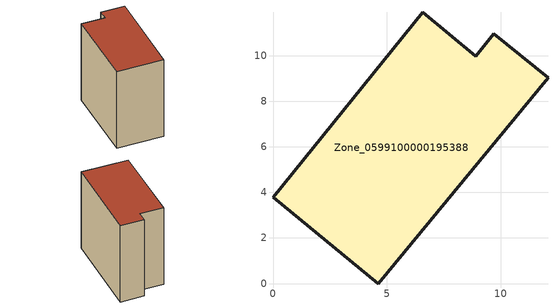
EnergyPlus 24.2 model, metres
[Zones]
Zone_0599100000195388
 floor ground (C_G): 4.63,0 0,3.78 6.57,11.9 8.91,9.99 9.7,10.96 12.07,9.04 z0
 wall outside (C_F): 9.7,10.96 8.91,9.99 6.57,11.9 0,3.78 4.63,0 12.07,9.04 9.7,10.96 z0:10.99
 roof outside (C_R): 4.63,0 12.07,9.04 9.7,10.96 8.91,9.99 6.57,11.9 0,3.78 z10.99
[BUILDING]
Pand.0599100000195388: North Axis=0; Terrain=City; Loads Convergence Tolerance Value=0.04; Temperature Convergence Tolerance Value=0.4; Solar Distribution=FullExterior; Maximum Number of Warmup Days=25; Minimum Number of Warmup Days=1
[Site:Location]
Rotterdam.The.Hague.AP_ZH_NLD Design_Conditions: Latitude=51.96; Longitude=4.45; Time Zone=1; Elevation=-4.5
[SITE:GROUNDTEMPERATURE:BUILDINGSURFACE]
18, 18, 18, 18, 18, 18, 18, 18, 18, 18, 18, 18
[MATERIAL] Thermal Absorptance=0.9; Solar Absorptance=0.7; Visible Absorptance=0.7
Name | Roughness | Thickness | Conductivity | Density | Specific Heat
G.TI.1946 | MediumSmooth | 0.15 | 1 | 540 | 1210
F.TI.1946 | Rough | 0.3 | 0.857143 | 1920 | 840
R.TI.1946 | MediumRough | 0.2 | 0.1 | 1500 | 1000
[CONSTRUCTION]
C_G: G.TI.1946
C_F: F.TI.1946
C_R: R.TI.1946
[ZONE]
Zone_0599100000195388: Type=1; Multiplier=1; Ceiling Height=Autocalculate; Volume=Autocalculate; Floor Area=autocalculate; Part of Total Floor Area=Yes
[ZONEINFILTRATION:DESIGNFLOWRATE]
Infil_Zone_0599100000195388: Zone or ZoneList or Space or SpaceList=Zone_0599100000195388; Schedule=AlwaysOn; Design Flow Rate Calculation Method=Flow/Area; Flow Rate per Floor Area=0.003; Constant Term Coefficient=1; Temperature Term Coefficient=0; Velocity Term Coefficient=0; Velocity Squared Term Coefficient=0
[HVACTEMPLATE:ZONE:IDEALLOADSAIRSYSTEM]
Zone_0599100000195388: Maximum Heating Supply Air Temperature=50; Minimum Cooling Supply Air Temperature=13; Maximum Heating Supply Air Humidity Ratio=0.0156; Minimum Cooling Supply Air Humidity Ratio=0.0077; Heating Limit=NoLimit; Cooling Limit=NoLimit; Dehumidification Control Type=ConstantSensibleHeatRatio; Cooling Sensible Heat Ratio=0.7; Dehumidification Setpoint=60; Humidification Control Type=None; Humidification Setpoint=30; Outdoor Air Method=None; Outdoor Air Flow Rate per Person=0.00944; Outdoor Air Flow Rate per Zone Floor Area=0; Outdoor Air Flow Rate per Zone=0; Demand Controlled Ventilation Type=None; Outdoor Air Economizer Type=NoEconomizer; Heat Recovery Type=None; Sensible Heat Recovery Effectiveness=0.7; Latent Heat Recovery Effectiveness=0.65
[ZONECONTROL:THERMOSTAT]
ThermostatControl_Zone_0599100000195388: Zone or ZoneList=Zone_0599100000195388; Control Type Schedule=DualSetpointControlType; Control 1=Thermostat_Zone_0599100000195388; Temperature Difference Between Cutout And Setpoint=0
[THERMOSTATSETPOINT:DUALSETPOINT]
Thermostat_Zone_0599100000195388: Heating Setpoint Temperature Schedule=HeatingSetpoint_Zone_0599100000195388; Cooling Setpoint Temperature Schedule=CoolingSetpoint_Zone_0599100000195388
[SCHEDULE:COMPACT]
HeatingSetpoint_Zone_0599100000195388: Through: 12/31, For: AllDays, Until: 24:00, 21
CoolingSetpoint_Zone_0599100000195388: Through: 12/31, For: AllDays, Until: 24:00, 24
DualSetpointControlType: Through: 12/31, For: AllDays, Until: 24:00, 4
AlwaysOn: Through: 12/31, For: AllDays, Until: 24:00, 1
